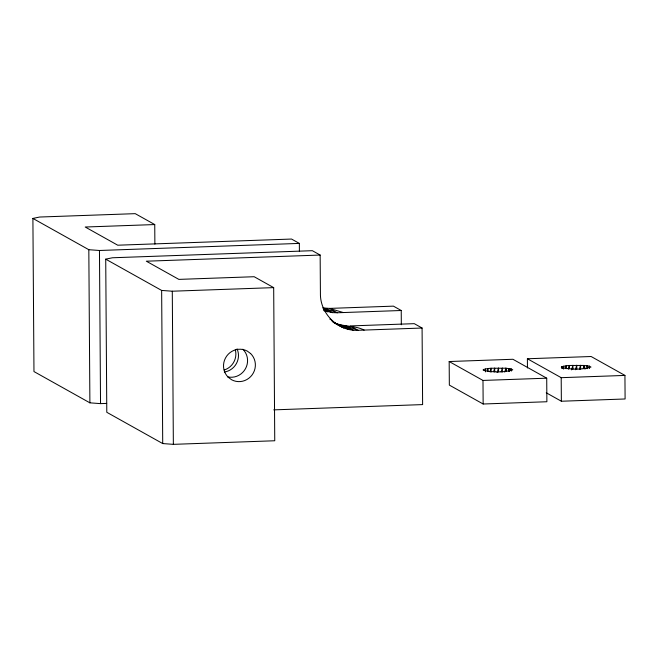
<?xml version="1.0" encoding="UTF-8"?>
<svg xmlns="http://www.w3.org/2000/svg" width="658" height="658" viewBox="0 0 658 658"><rect width="100%" height="100%" fill="white"/><g stroke="black" fill="none" stroke-linecap="round" stroke-linejoin="round"><path stroke-width="0.99" d="M487.339 371.351L487.891 368.538L491.057 368.233L505.895 368.209L511.093 368.891L512.779 369.837C503.567 372.732 492.932 372.255 483.465 370.372L483.112 369.886L483.778 369.393L487.891 368.538L487.907 371.482M565.551 368.579L566.102 365.774L569.277 365.47L584.107 365.445L589.313 366.128L590.999 367.065C581.779 369.969 571.144 369.492 561.677 367.6L561.332 367.115L561.998 366.629L566.102 365.774L566.127 368.719M490.111 371.951L491.057 368.233L491.09 372.165M568.323 369.187L569.277 365.47L569.293 368.414M504.744 372.074L505.895 368.209L506.594 370.997M583.251 368.34L584.107 365.445L585.044 369.154M493.599 371.729L494.693 368.044L494.726 371.967M571.547 369.878L572.912 365.272L572.937 369.196M497.103 372.527L498.558 367.97L498.583 371.893M501.133 371.935L502.375 368.028L502.399 371.951M575.322 369.763L576.77 365.198L576.803 369.13M579.344 369.171L580.595 365.264L580.619 369.187M106.678 403.403L100.534 403.625L89.891 402.836L33.969 371.564L32.9 218.431L39.636 217.033L135.235 213.653L154.745 224.559L154.877 244.085M320.15 255.049L146.339 261.201L178.853 279.387L254.169 276.722L273.679 287.628L274.748 440.761L173.358 444.347L162.715 443.566L106.793 412.295L105.724 259.162L112.469 257.763L312.353 250.69L320.15 255.049L320.421 293.534C320.002 313.537 338.039 331.509 358.149 330.291L422.082 328.029L422.617 404.596L273.72 409.868M154.745 224.559L85.219 227.018L117.733 245.204L291.543 239.051L299.349 243.411L299.406 251.562M32.9 218.431L88.822 249.703L99.465 250.484L299.349 243.411M105.724 259.162L161.646 290.433L172.289 291.214L273.679 287.628M401.331 324.756L401.232 310.502L337.299 312.764L332.413 312.616L323.876 310.658M449.175 361.53L512.911 359.276L546.716 378.185L546.88 401.742L483.153 404.004L449.34 385.094L449.175 361.53L482.988 380.439L546.716 378.185M527.453 367.986L527.395 358.766L591.123 356.513L624.935 375.422L625.1 398.978L561.364 401.232L546.239 392.777M527.395 358.766L561.2 377.676L624.935 375.422M322.683 307.928L329.502 308.405L393.426 306.143L401.232 310.502M343.295 312.55L329.502 308.405L337.299 312.764L324.608 308.248L332.413 312.616L323.399 308.923M364.145 330.077C354.662 325.2 343.756 327.059 334.231 322.716M324.04 310.157L327.594 311.81L324.131 309.869M422.082 328.029L414.277 323.662L350.352 325.932L358.149 330.291L345.458 325.776L353.256 330.135L340.647 324.97L348.444 329.337L335.991 323.539L343.797 327.898L334.182 322.946M329.847 319.105L331.583 320.076M332.693 321.778L335.292 323.226L332.002 321.079M587.619 368.546L587.084 365.741L587.101 368.686M509.399 371.318L508.864 368.505L508.889 371.449M562.277 368.513L561.998 366.629L562.006 368.587M589.552 368.167L589.313 366.128L589.329 368.085M511.332 370.931L511.093 368.891L511.11 370.857M584.107 365.445L584.131 368.39M563.626 366.169L563.643 369.113M561.2 377.676L561.364 401.232M505.895 368.209L505.912 371.153M485.407 368.932L485.431 371.877M482.988 380.439L483.153 404.004M172.289 291.214L173.358 444.347M161.646 290.433L162.715 443.566M99.465 250.484L100.534 403.625M88.822 249.703L89.891 402.836M237.053 348.863A16.327 15.808 -60.8 0 1 224.32 372.017M235.301 349.776A16.327 15.808 -60.8 0 1 224.172 370.018M242.835 349.209A16.327 15.808 -60.8 0 1 245.5 368.669A16.327 15.808 -60.8 0 1 227.635 376.853M250.632 353.576L247.318 351.117A16.327 15.808 -60.8 0 0 226.739 356.011A16.327 15.808 -60.8 0 0 228.26 377.281L231.583 379.732A16.327 15.808 -60.8 0 0 252.162 374.838A16.327 15.808 -60.8 0 0 250.632 353.576"/></g></svg>
